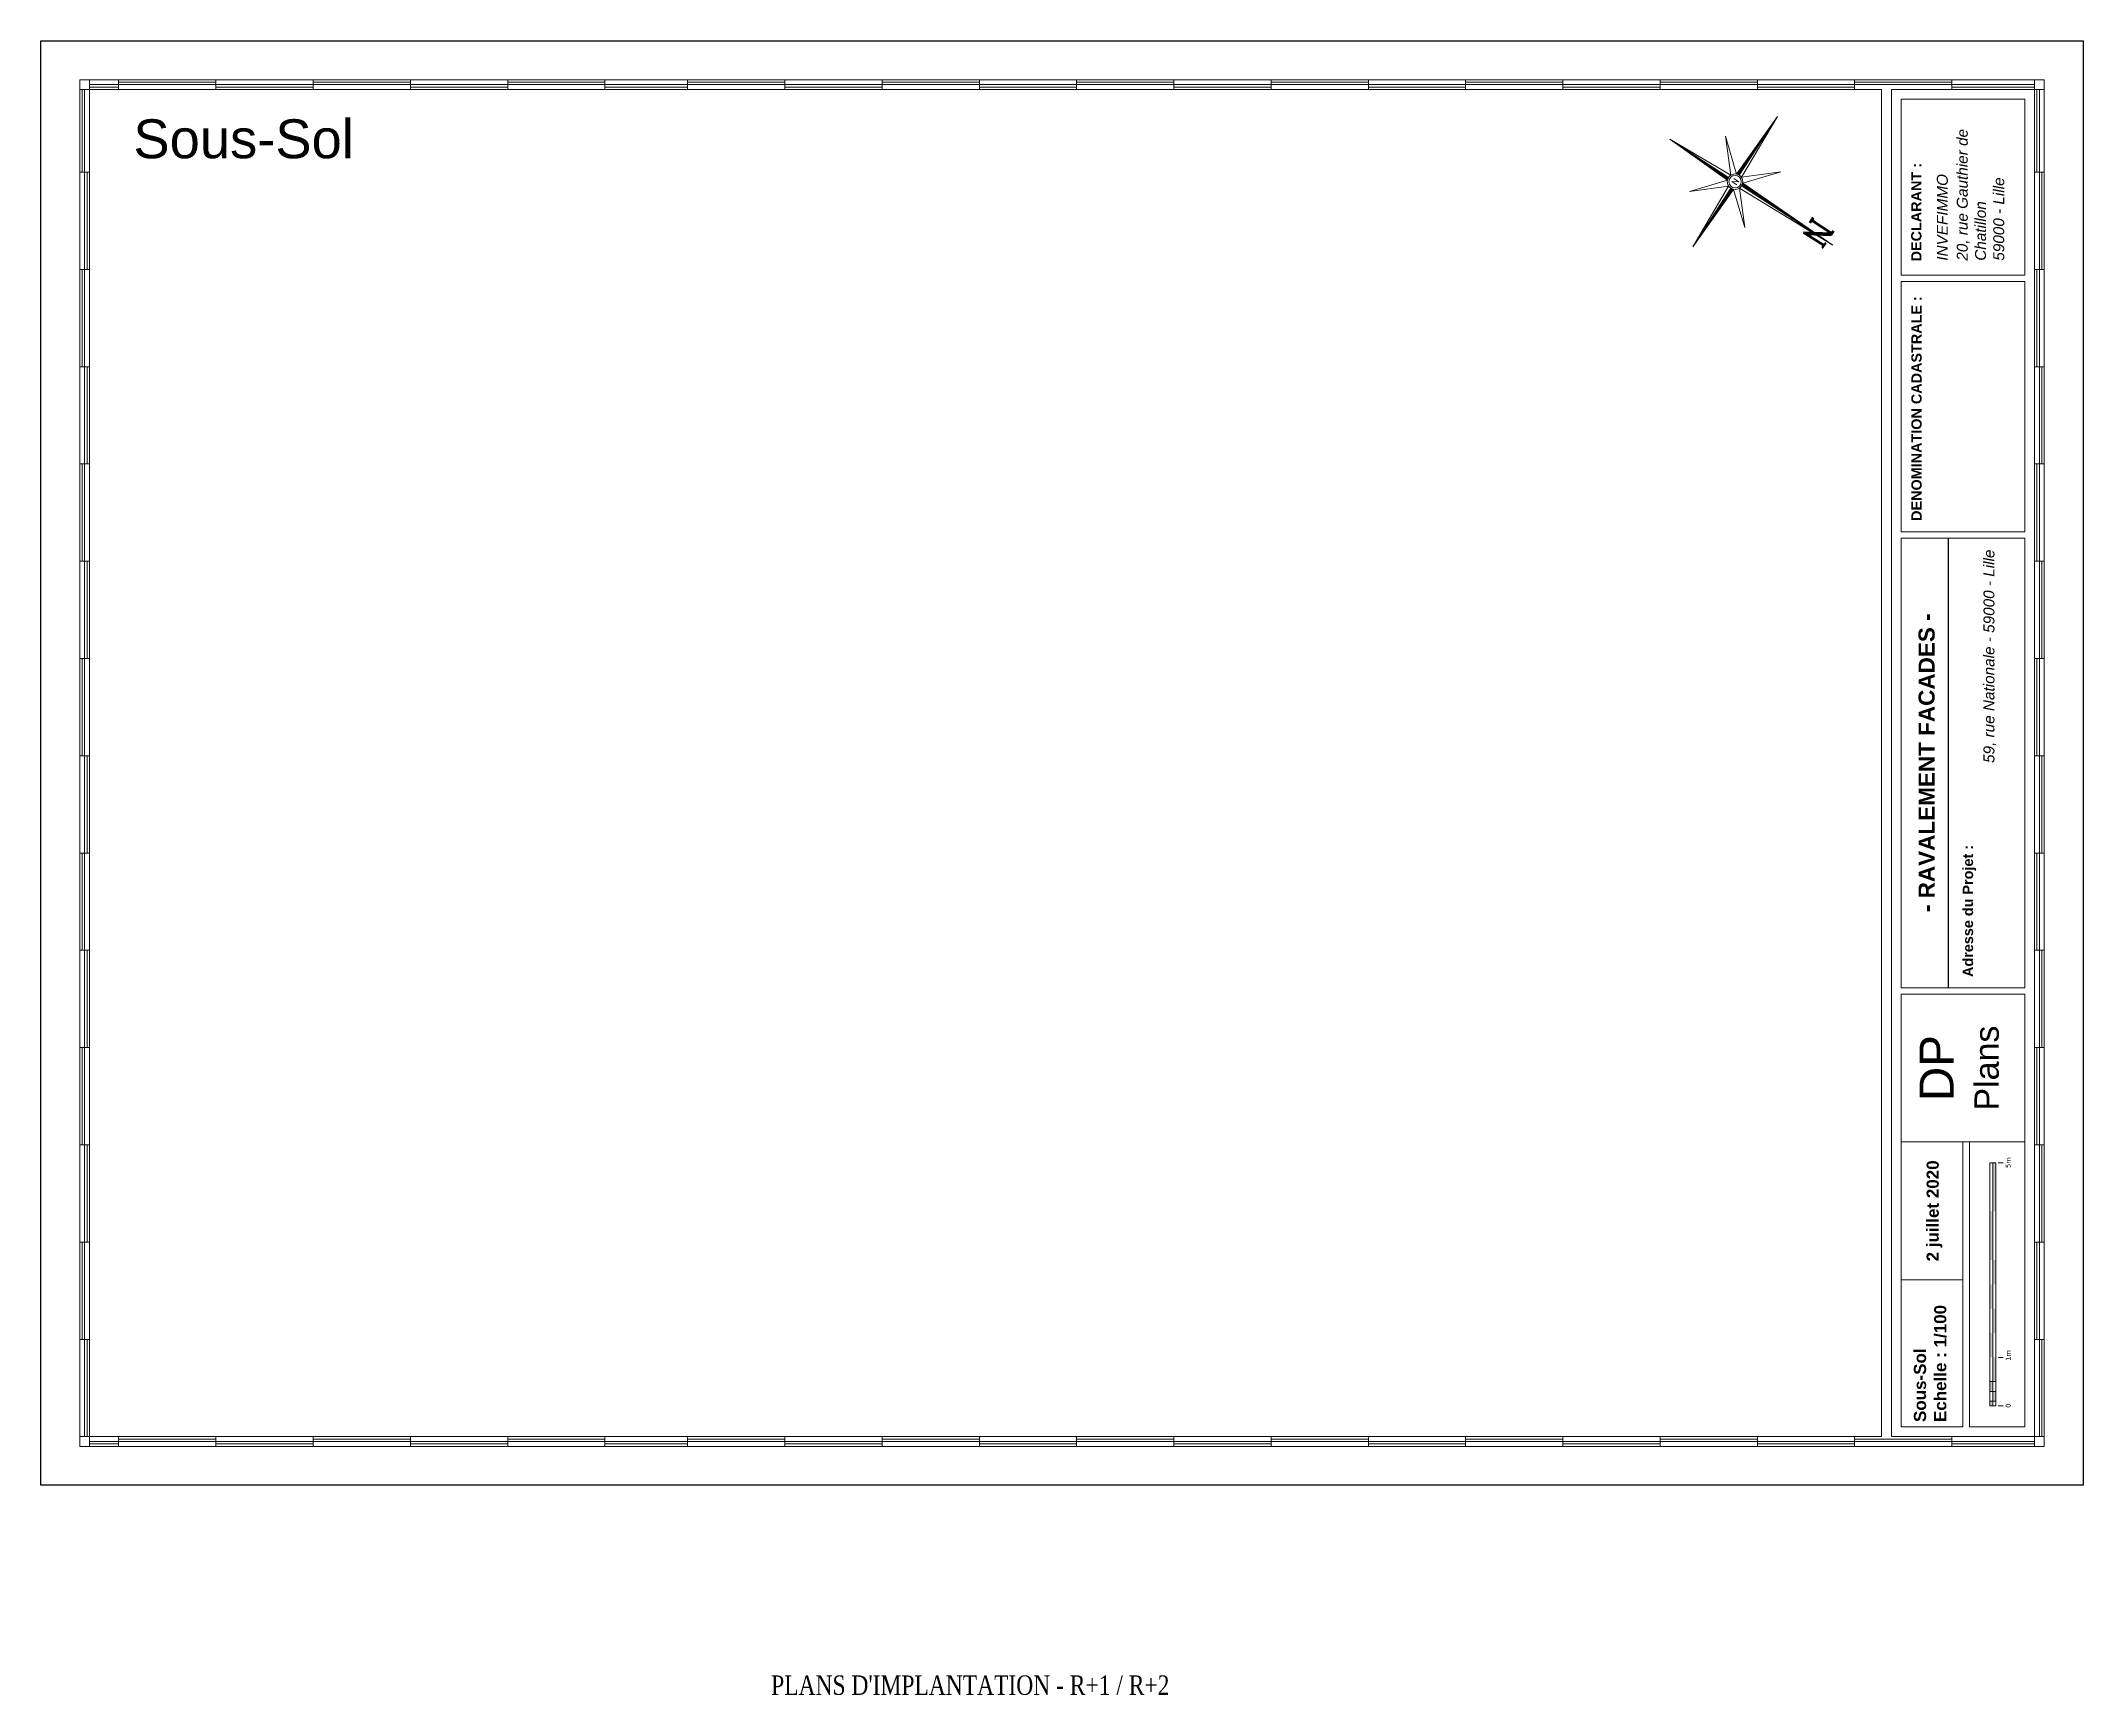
# Paper-space layout 'DP17 - Plans Sous-Sol' of a CAD drawing. Header units: millimetres. Extents: x 8 to 428, y -35 to 305.
import ezdxf

# ---------------------------------------------------------------- set-up
doc = ezdxf.new("R2010")
doc.units = ezdxf.units.MM
for name, color, linetype, lineweight in [('30 - Mise en page', 5, 'Continuous', 13), ('32 - Echelle graphique', 7, 'Continuous', 9), ('36 - CADRE 02', 40, 'Continuous', 20), ('39 - CADRE 05 - Texte', 152, 'Continuous', 9), ('_cadre200', 7, 'Continuous', 15)]:
    doc.layers.add(name, color=color, linetype=linetype, lineweight=lineweight)
doc.layers.add('35 - FeneTre Impr. 01', color=190, linetype='Continuous', lineweight=20, plot=False)
doc.layers.add('37 - CADRE 03 no impr.', color=42, linetype='Continuous', plot=False)
doc.styles.add('ARIAL', font='arial.ttf')
doc.styles.add('CR_Cot', font='simplex.shx', dxfattribs={"width": 0.8})
doc.styles.add('ROMAND', font='romand', dxfattribs={"height": 6})
doc.styles.add('ROMANT', font='romant', dxfattribs={"width": 1.5, "oblique": 13.5, "height": 2})
doc.styles.get("Standard").update_dxf_attribs({"font": 'arial.ttf'})

# ---------------------------------------------------------------- blocks, each defined once
blk = doc.blocks.new('*X1')
at = {"color": 0}
for p, q in [((5.658, 3.059), (5.659, 3.061)), ((5.659, 3.042), (5.676, 3.06)), ((5.66, 3.026), (5.693, 3.059)), ((5.661, 3.009), (5.71, 3.059)), ((5.669, 3), (5.727, 3.058)), ((5.687, 3), (5.744, 3.057)), ((5.705, 3), (5.761, 3.056)), ((5.722, 3), (5.778, 3.056)), ((5.74, 3), (5.795, 3.055)), ((5.758, 3), (5.812, 3.054)), ((5.775, 3), (5.829, 3.054)), ((5.793, 3), (5.846, 3.053)), ((5.811, 3), (5.863, 3.052)), ((5.828, 3), (5.88, 3.051)), ((5.846, 3), (5.897, 3.051)), ((5.864, 3), (5.914, 3.05)), ((5.881, 3), (5.931, 3.049)), ((5.899, 3), (5.948, 3.049)), ((5.917, 3), (5.965, 3.048)), ((5.934, 3), (5.982, 3.047)), ((5.952, 3), (5.999, 3.046)), ((5.97, 3), (6.016, 3.046)), ((5.988, 3), (6.033, 3.045)), ((6.005, 3), (6.049, 3.044)), ((6.023, 3), (6.066, 3.044)), ((6.041, 3), (6.083, 3.043)), ((6.058, 3), (6.1, 3.042)), ((6.076, 3), (6.117, 3.041)), ((6.094, 3), (6.134, 3.041)), ((6.111, 3), (6.151, 3.04)), ((6.129, 3), (6.168, 3.039)), ((6.147, 3), (6.185, 3.039)), ((6.164, 3), (6.202, 3.038)), ((6.182, 3), (6.219, 3.037)), ((6.2, 3), (6.236, 3.036)), ((6.217, 3), (6.253, 3.036)), ((6.235, 3), (6.27, 3.035)), ((6.253, 3), (6.287, 3.034)), ((6.27, 3), (6.304, 3.034)), ((6.288, 3), (6.321, 3.033)), ((6.306, 3), (6.338, 3.032)), ((6.323, 3), (6.355, 3.031)), ((6.341, 3), (6.372, 3.031)), ((6.359, 3), (6.389, 3.03)), ((6.376, 3), (6.406, 3.029)), ((6.394, 3), (6.423, 3.029)), ((6.412, 3), (6.44, 3.028)), ((6.429, 3), (6.457, 3.027)), ((6.447, 3), (6.474, 3.026)), ((6.465, 3), (6.491, 3.026)), ((6.483, 3), (6.507, 3.025)), ((6.5, 3), (6.524, 3.024)), ((6.518, 3), (6.541, 3.024)), ((6.536, 3), (6.558, 3.023)), ((6.553, 3), (6.575, 3.022)), ((6.571, 3), (6.592, 3.021)), ((6.589, 3), (6.609, 3.021)), ((6.606, 3), (6.626, 3.02)), ((6.624, 3), (6.643, 3.019)), ((6.642, 3), (6.66, 3.019)), ((6.659, 3), (6.677, 3.018)), ((6.677, 3), (6.694, 3.017)), ((6.695, 3), (6.711, 3.016)), ((6.712, 3), (6.728, 3.016)), ((6.73, 3), (6.745, 3.015)), ((6.748, 3), (6.762, 3.014)), ((6.765, 3), (6.779, 3.014)), ((6.783, 3), (6.796, 3.013)), ((6.801, 3), (6.813, 3.012)), ((6.818, 3), (6.83, 3.011)), ((6.836, 3), (6.847, 3.011)), ((6.854, 3), (6.864, 3.01)), ((6.871, 3), (6.881, 3.009)), ((6.889, 3), (6.898, 3.009)), ((6.907, 3), (6.915, 3.008)), ((6.924, 3), (6.932, 3.007)), ((6.942, 3), (6.949, 3.006)), ((6.96, 3), (6.965, 3.006)), ((6.977, 3), (6.982, 3.005)), ((6.995, 3), (6.999, 3.004)), ((7.013, 3), (7.016, 3.004)), ((7.031, 3), (7.033, 3.003)), ((7.048, 3), (7.05, 3.002)), ((7.066, 3), (7.067, 3.001)), ((7.084, 3), (7.084, 3.001))]:
    blk.add_line(p, q, dxfattribs=at)
blk = doc.blocks.new('*X2')
at = {"color": 0}
for p, q in [((5.5, 2.795), (5.555, 2.85)), ((5.5, 2.813), (5.536, 2.849)), ((5.5, 2.831), (5.516, 2.847)), ((5.5, 2.778), (5.561, 2.838)), ((5.5, 2.76), (5.56, 2.82)), ((5.5, 2.742), (5.559, 2.801)), ((5.5, 2.725), (5.558, 2.783)), ((5.5, 2.707), (5.558, 2.764)), ((5.5, 2.689), (5.557, 2.746)), ((5.5, 2.672), (5.556, 2.728)), ((5.5, 2.654), (5.555, 2.709)), ((5.5, 2.636), (5.554, 2.691)), ((5.5, 2.619), (5.554, 2.672)), ((5.5, 2.601), (5.553, 2.654)), ((5.5, 2.583), (5.552, 2.635)), ((5.5, 2.566), (5.551, 2.617)), ((5.5, 2.548), (5.551, 2.598)), ((5.5, 2.53), (5.55, 2.58)), ((5.5, 2.512), (5.549, 2.561)), ((5.5, 2.495), (5.548, 2.543)), ((5.5, 2.477), (5.547, 2.525)), ((5.5, 2.459), (5.547, 2.506)), ((5.5, 2.442), (5.546, 2.488)), ((5.5, 2.424), (5.545, 2.469)), ((5.5, 2.406), (5.544, 2.451)), ((5.5, 2.389), (5.544, 2.432)), ((5.5, 2.371), (5.543, 2.414)), ((5.5, 2.353), (5.542, 2.395)), ((5.5, 2.336), (5.541, 2.377)), ((5.5, 2.318), (5.54, 2.358)), ((5.5, 2.3), (5.54, 2.34)), ((5.5, 2.283), (5.539, 2.321)), ((5.5, 2.265), (5.538, 2.303)), ((5.5, 2.247), (5.537, 2.285)), ((5.5, 2.23), (5.537, 2.266)), ((5.5, 2.212), (5.536, 2.248)), ((5.5, 2.194), (5.535, 2.229)), ((5.5, 2.177), (5.534, 2.211)), ((5.5, 2.159), (5.533, 2.192)), ((5.5, 2.141), (5.533, 2.174)), ((5.5, 2.124), (5.532, 2.155)), ((5.5, 2.106), (5.531, 2.137)), ((5.5, 2.088), (5.53, 2.118)), ((5.5, 2.071), (5.53, 2.1)), ((5.5, 2.053), (5.529, 2.082)), ((5.5, 2.035), (5.528, 2.063)), ((5.5, 2.017), (5.527, 2.045)), ((5.5, 2), (5.526, 2.026)), ((5.5, 1.982), (5.526, 2.008)), ((5.5, 1.964), (5.525, 1.989)), ((5.5, 1.947), (5.524, 1.971)), ((5.5, 1.929), (5.523, 1.952)), ((5.5, 1.911), (5.523, 1.934)), ((5.5, 1.894), (5.522, 1.915)), ((5.5, 1.876), (5.521, 1.897)), ((5.5, 1.858), (5.52, 1.879)), ((5.5, 1.841), (5.519, 1.86)), ((5.5, 1.823), (5.519, 1.842)), ((5.5, 1.805), (5.518, 1.823)), ((5.5, 1.788), (5.517, 1.805)), ((5.5, 1.77), (5.516, 1.786)), ((5.5, 1.752), (5.516, 1.768)), ((5.5, 1.735), (5.515, 1.749)), ((5.5, 1.717), (5.514, 1.731)), ((5.5, 1.699), (5.513, 1.712)), ((5.5, 1.682), (5.512, 1.694)), ((5.5, 1.664), (5.512, 1.676)), ((5.5, 1.646), (5.511, 1.657)), ((5.5, 1.629), (5.51, 1.639)), ((5.5, 1.611), (5.509, 1.62)), ((5.5, 1.593), (5.509, 1.602)), ((5.5, 1.576), (5.508, 1.583)), ((5.5, 1.558), (5.507, 1.565)), ((5.5, 1.54), (5.506, 1.546)), ((5.5, 1.523), (5.505, 1.528)), ((5.5, 1.505), (5.505, 1.509)), ((5.5, 1.487), (5.504, 1.491)), ((5.5, 1.469), (5.503, 1.473)), ((5.5, 1.452), (5.502, 1.454)), ((5.5, 1.434), (5.502, 1.436)), ((5.5, 1.416), (5.501, 1.417))]:
    blk.add_line(p, q, dxfattribs=at)
blk = doc.blocks.new('*X3')
at = {"color": 0}
for p, q in [((3.901, 3), (3.902, 3)), ((3.918, 2.999), (3.919, 3)), ((3.935, 2.999), (3.937, 3)), ((3.952, 2.998), (3.955, 3)), ((3.969, 2.997), (3.972, 3)), ((3.986, 2.996), (3.99, 3)), ((4.003, 2.996), (4.008, 3)), ((4.02, 2.995), (4.025, 3)), ((4.037, 2.994), (4.043, 3)), ((4.054, 2.994), (4.061, 3)), ((4.071, 2.993), (4.078, 3)), ((4.088, 2.992), (4.096, 3)), ((4.105, 2.991), (4.114, 3)), ((4.122, 2.991), (4.131, 3)), ((4.139, 2.99), (4.149, 3)), ((4.156, 2.989), (4.167, 3)), ((4.173, 2.988), (4.184, 3)), ((4.19, 2.988), (4.202, 3)), ((4.207, 2.987), (4.22, 3)), ((4.224, 2.986), (4.237, 3)), ((4.241, 2.986), (4.255, 3)), ((4.258, 2.985), (4.273, 3)), ((4.275, 2.984), (4.29, 3)), ((4.292, 2.983), (4.308, 3)), ((4.309, 2.983), (4.326, 3)), ((4.326, 2.982), (4.344, 3)), ((4.343, 2.981), (4.361, 3)), ((4.359, 2.981), (4.379, 3)), ((4.376, 2.98), (4.397, 3)), ((4.393, 2.979), (4.414, 3)), ((4.41, 2.978), (4.432, 3)), ((4.427, 2.978), (4.45, 3)), ((4.444, 2.977), (4.467, 3)), ((4.461, 2.976), (4.485, 3)), ((4.478, 2.976), (4.503, 3)), ((4.495, 2.975), (4.52, 3)), ((4.512, 2.974), (4.538, 3)), ((4.529, 2.973), (4.556, 3)), ((4.546, 2.973), (4.573, 3)), ((4.563, 2.972), (4.591, 3)), ((4.58, 2.971), (4.609, 3)), ((4.597, 2.971), (4.626, 3)), ((4.614, 2.97), (4.644, 3)), ((4.631, 2.969), (4.662, 3)), ((4.648, 2.968), (4.679, 3)), ((4.665, 2.968), (4.697, 3)), ((4.682, 2.967), (4.715, 3)), ((4.699, 2.966), (4.732, 3)), ((4.716, 2.966), (4.75, 3)), ((4.733, 2.965), (4.768, 3)), ((4.75, 2.964), (4.785, 3)), ((4.767, 2.963), (4.803, 3)), ((4.784, 2.963), (4.821, 3)), ((4.801, 2.962), (4.838, 3)), ((4.817, 2.961), (4.856, 3)), ((4.834, 2.961), (4.874, 3)), ((4.851, 2.96), (4.892, 3)), ((4.868, 2.959), (4.909, 3)), ((4.885, 2.958), (4.927, 3)), ((4.902, 2.958), (4.945, 3)), ((4.919, 2.957), (4.962, 3)), ((4.936, 2.956), (4.98, 3)), ((4.953, 2.956), (4.998, 3)), ((4.97, 2.955), (5.015, 3)), ((4.987, 2.954), (5.033, 3)), ((5.004, 2.953), (5.051, 3)), ((5.021, 2.953), (5.068, 3)), ((5.038, 2.952), (5.086, 3)), ((5.055, 2.951), (5.104, 3)), ((5.072, 2.951), (5.121, 3)), ((5.089, 2.95), (5.139, 3)), ((5.106, 2.949), (5.157, 3)), ((5.123, 2.948), (5.174, 3)), ((5.14, 2.948), (5.192, 3)), ((5.157, 2.947), (5.21, 3)), ((5.174, 2.946), (5.227, 3)), ((5.191, 2.946), (5.245, 3)), ((5.208, 2.945), (5.263, 3)), ((5.225, 2.944), (5.28, 3)), ((5.242, 2.943), (5.298, 3)), ((5.259, 2.943), (5.316, 3)), ((5.275, 2.942), (5.333, 3)), ((5.292, 2.941), (5.343, 2.992)), ((5.309, 2.941), (5.344, 2.975)), ((5.326, 2.94), (5.345, 2.958)), ((5.343, 2.939), (5.346, 2.941))]:
    blk.add_line(p, q, dxfattribs=at)
blk = doc.blocks.new('*X4')
at = {"color": 0}
for p, q in [((5.49, 5.049), (5.5, 5.058)), ((5.49, 5.03), (5.5, 5.04)), ((5.491, 5.085), (5.5, 5.093)), ((5.491, 5.067), (5.5, 5.076)), ((5.492, 5.121), (5.5, 5.129)), ((5.492, 5.103), (5.5, 5.111)), ((5.493, 5.158), (5.5, 5.164)), ((5.493, 5.139), (5.5, 5.146)), ((5.494, 5.194), (5.5, 5.199)), ((5.494, 5.176), (5.5, 5.182)), ((5.495, 5.23), (5.5, 5.235)), ((5.495, 5.212), (5.5, 5.217)), ((5.496, 5.267), (5.5, 5.27)), ((5.496, 5.248), (5.5, 5.253)), ((5.497, 5.303), (5.5, 5.306)), ((5.497, 5.285), (5.5, 5.288)), ((5.498, 5.339), (5.5, 5.341)), ((5.498, 5.321), (5.5, 5.323)), ((5.499, 5.376), (5.5, 5.376)), ((5.499, 5.357), (5.5, 5.359)), ((5.5, 5.394), (5.5, 5.394)), ((5.479, 4.631), (5.5, 4.651)), ((5.479, 4.612), (5.5, 4.634)), ((5.48, 4.667), (5.5, 4.687)), ((5.48, 4.649), (5.5, 4.669)), ((5.481, 4.703), (5.5, 4.722)), ((5.481, 4.685), (5.5, 4.705)), ((5.482, 4.74), (5.5, 4.758)), ((5.482, 4.721), (5.5, 4.74)), ((5.483, 4.776), (5.5, 4.793)), ((5.483, 4.758), (5.5, 4.775)), ((5.484, 4.812), (5.5, 4.828)), ((5.484, 4.794), (5.5, 4.811)), ((5.485, 4.849), (5.5, 4.864)), ((5.485, 4.83), (5.5, 4.846)), ((5.486, 4.903), (5.5, 4.917)), ((5.486, 4.885), (5.5, 4.899)), ((5.486, 4.867), (5.5, 4.881)), ((5.487, 4.939), (5.5, 4.952)), ((5.487, 4.921), (5.5, 4.934)), ((5.488, 4.976), (5.5, 4.987)), ((5.488, 4.958), (5.5, 4.97)), ((5.489, 5.012), (5.5, 5.023)), ((5.489, 4.994), (5.5, 5.005)), ((5.467, 4.194), (5.5, 4.227)), ((5.467, 4.176), (5.5, 4.21)), ((5.468, 4.231), (5.5, 4.263)), ((5.468, 4.213), (5.5, 4.245)), ((5.469, 4.267), (5.5, 4.298)), ((5.469, 4.249), (5.5, 4.28)), ((5.47, 4.303), (5.5, 4.333)), ((5.47, 4.285), (5.5, 4.316)), ((5.471, 4.34), (5.5, 4.369)), ((5.471, 4.322), (5.5, 4.351)), ((5.472, 4.376), (5.5, 4.404)), ((5.472, 4.358), (5.5, 4.386)), ((5.473, 4.413), (5.5, 4.439)), ((5.473, 4.394), (5.5, 4.422)), ((5.474, 4.449), (5.5, 4.475)), ((5.474, 4.431), (5.5, 4.457)), ((5.475, 4.485), (5.5, 4.51)), ((5.475, 4.467), (5.5, 4.492)), ((5.476, 4.522), (5.5, 4.545)), ((5.476, 4.503), (5.5, 4.528)), ((5.477, 4.558), (5.5, 4.581)), ((5.477, 4.54), (5.5, 4.563)), ((5.478, 4.594), (5.5, 4.616)), ((5.478, 4.576), (5.5, 4.598)), ((5.455, 3.758), (5.5, 3.803)), ((5.455, 3.74), (5.5, 3.785)), ((5.456, 3.795), (5.5, 3.838)), ((5.456, 3.777), (5.5, 3.821)), ((5.457, 3.831), (5.5, 3.874)), ((5.457, 3.813), (5.5, 3.856)), ((5.458, 3.867), (5.5, 3.909)), ((5.458, 3.849), (5.5, 3.891)), ((5.459, 3.904), (5.5, 3.944)), ((5.459, 3.886), (5.5, 3.927)), ((5.46, 3.94), (5.5, 3.98)), ((5.46, 3.922), (5.5, 3.962)), ((5.461, 3.976), (5.5, 4.015)), ((5.461, 3.958), (5.5, 3.997)), ((5.462, 4.013), (5.5, 4.05)), ((5.462, 3.995), (5.5, 4.033)), ((5.463, 4.049), (5.5, 4.086)), ((5.463, 4.031), (5.5, 4.068)), ((5.464, 4.085), (5.5, 4.121)), ((5.464, 4.067), (5.5, 4.103)), ((5.465, 4.122), (5.5, 4.156)), ((5.465, 4.104), (5.5, 4.139)), ((5.466, 4.158), (5.5, 4.192)), ((5.466, 4.14), (5.5, 4.174)), ((5.443, 3.304), (5.5, 3.361)), ((5.444, 3.34), (5.5, 3.396)), ((5.444, 3.322), (5.5, 3.379)), ((5.445, 3.377), (5.5, 3.432)), ((5.445, 3.359), (5.5, 3.414)), ((5.446, 3.413), (5.5, 3.467)), ((5.446, 3.395), (5.5, 3.449)), ((5.447, 3.468), (5.5, 3.52)), ((5.447, 3.449), (5.5, 3.502)), ((5.447, 3.431), (5.5, 3.485)), ((5.448, 3.504), (5.5, 3.555)), ((5.448, 3.486), (5.5, 3.538)), ((5.449, 3.54), (5.5, 3.591)), ((5.449, 3.522), (5.5, 3.573)), ((5.45, 3.577), (5.5, 3.626)), ((5.45, 3.558), (5.5, 3.608)), ((5.451, 3.613), (5.5, 3.662)), ((5.451, 3.595), (5.5, 3.644)), ((5.452, 3.649), (5.5, 3.697)), ((5.452, 3.631), (5.5, 3.679)), ((5.453, 3.686), (5.5, 3.732)), ((5.453, 3.667), (5.5, 3.715)), ((5.454, 3.722), (5.5, 3.768)), ((5.454, 3.704), (5.5, 3.75)), ((5.439, 3.159), (5.5, 3.22)), ((5.44, 3.195), (5.5, 3.255)), ((5.44, 3.177), (5.5, 3.237)), ((5.441, 3.231), (5.5, 3.29)), ((5.441, 3.213), (5.5, 3.273)), ((5.442, 3.268), (5.5, 3.326)), ((5.442, 3.25), (5.5, 3.308)), ((5.443, 3.286), (5.5, 3.343)), ((5.458, 3.16), (5.5, 3.202)), ((5.476, 3.16), (5.5, 3.184)), ((5.494, 3.16), (5.5, 3.167))]:
    blk.add_line(p, q, dxfattribs=at)
blk = doc.blocks.new('ROSEVENT')
for p, q in [((-0.078, 0.142), (-0.017, 2.394)), ((-0.017, 0.154), (-0.017, 2.394)), ((-0.017, 2.394), (0.044, 0.142)), ((-0.696, 0.673), (-0.078, 0.142)), ((-0.165, 0.056), (-0.696, 0.673)), ((0.044, 0.142), (0.662, 0.673)), ((0.662, 0.673), (0.131, 0.056)), ((-1.617, -0.006), (-0.165, 0.056)), ((-0.077, 0.155), (-0.014, 0.155)), ((0.131, 0.056), (1.583, -0.006)), ((0.144, -0.003), (0.141, 0.057)), ((-0.177, -0.006), (-1.617, -0.006)), ((-0.165, -0.067), (-1.617, -0.006)), ((-0.696, -0.684), (-0.165, -0.067)), ((-0.078, -0.153), (-0.696, -0.684)), ((-0.175, -0.003), (-0.171, -0.066)), ((-0.017, -1.606), (-0.078, -0.153)), ((0.044, -0.153), (-0.017, -1.606)), ((-0.017, -0.16), (0.049, -0.154)), ((-0.017, -0.166), (-0.017, -1.606)), ((0.662, -0.684), (0.044, -0.153)), ((1.583, -0.006), (0.131, -0.067)), ((0.131, -0.067), (0.662, -0.684)), ((0.143, -0.006), (1.583, -0.006))]:
    blk.add_line(p, q)
for radius in [0.159, 0.127]:
    blk.add_circle((-0.017, -0.006), radius)
for name in ['*X4', '*X1', '*X3', '*X2']:
    blk.add_blockref(name, (-5.517, -3.006))
for height, style, p in [(0.5, 'ROMANT', (-0.317, 1.744)), (0.122, 'ROMAND', (-0.08, -0.061))]:
    blk.add_text('N', height=height, dxfattribs=dict(style=style)).set_placement(p)
blk = doc.blocks.new('FLNORD')
at = {"xscale": 4, "yscale": 4, "zscale": 4, "rotation": 359.9999991217657}
blk.add_blockref('ROSEVENT', (-0.93, -0.17), dxfattribs=at)

psp = doc.layouts.new('DP17 - Plans Sous-Sol')

# ---------------------------------------------------------------- hatches: boundary and pattern name
at = {"layer": '32 - Echelle graphique'}
h = psp.add_hatch(color=7, dxfattribs=at)
h.paths.add_polyline_path([(409.44, 64.31), (410.04, 64.31), (410.04, 74.31), (409.44, 74.31)])
h.paths.add_polyline_path([(408.84, 54.31), (409.44, 54.31), (409.44, 64.31), (408.84, 64.31)])
h.paths.add_polyline_path([(410.04, 54.31), (409.44, 54.31), (409.44, 49.31), (410.04, 49.31)])
h.paths.add_polyline_path([(409.44, 49.31), (408.84, 49.31), (408.84, 44.31), (409.44, 44.31)])
h.paths.add_polyline_path([(409.44, 39.31), (410.04, 39.31), (410.04, 44.31), (409.44, 44.31)])
h.paths.add_polyline_path([(408.84, 34.31), (409.44, 34.31), (409.44, 39.31), (408.84, 39.31)])
h.paths.add_polyline_path([(410.04, 34.31), (409.44, 34.31), (409.44, 29.31), (410.04, 29.31)])
h.paths.add_polyline_path([(408.84, 27.31), (409.44, 27.31), (409.44, 29.31), (408.84, 29.31)])
h.paths.add_polyline_path([(409.44, 25.31), (410.04, 25.31), (410.04, 27.31), (409.44, 27.31)])
h.paths.add_polyline_path([(408.84, 24.31), (409.44, 24.31), (409.44, 25.31), (408.84, 25.31)])

# ---------------------------------------------------------------- linework, layer by layer
at = {"layer": '30 - Mise en page'}
for p, q in [((16, 295), (18, 295)), ((16.5, 295), (16.5, 278)), ((17, 278), (17, 295)), ((18, 295), (18, 297)), ((18, 296), (24, 296)), ((24, 295.5), (18, 295.5)), ((24, 295), (24, 297)), ((44, 296.5), (24, 296.5)), ((24, 296), (44, 296)), ((44, 295), (44, 297)), ((44, 296), (64, 296)), ((64, 295.5), (44, 295.5)), ((64, 295), (64, 297)), ((84, 296.5), (64, 296.5)), ((64, 296), (84, 296)), ((84, 295), (84, 297)), ((84, 296), (104, 296)), ((104, 295.5), (84, 295.5)), ((104, 295), (104, 297)), ((124, 296.5), (104, 296.5)), ((104, 296), (124, 296)), ((124, 295), (124, 297)), ((124, 296), (141, 296)), ((141, 295.5), (124, 295.5)), ((141, 295), (141, 297)), ((141, 295), (141, 297)), ((161, 296.5), (141, 296.5)), ((141, 296), (161, 296)), ((161, 295), (161, 297)), ((161, 296), (181, 296)), ((181, 295.5), (161, 295.5)), ((181, 295), (181, 297)), ((201, 296.5), (181, 296.5)), ((181, 296), (201, 296)), ((201, 295), (201, 297)), ((201, 296), (221, 296)), ((221, 295.5), (201, 295.5)), ((221, 295), (221, 297)), ((241, 296.5), (221, 296.5)), ((221, 296), (241, 296)), ((241, 295), (241, 297)), ((241, 296), (261, 296)), ((261, 295.5), (241, 295.5)), ((261, 295), (261, 297)), ((281, 296.5), (261, 296.5)), ((261, 296), (281, 296)), ((281, 295), (281, 297)), ((281, 296), (301, 296)), ((301, 295.5), (281, 295.5)), ((301, 295), (301, 297)), ((321, 296.5), (301, 296.5)), ((301, 296), (321, 296)), ((321, 295), (321, 297)), ((321, 296), (341, 296)), ((341, 295.5), (321, 295.5)), ((341, 295), (341, 297)), ((361, 296.5), (341, 296.5)), ((341, 296), (361, 296)), ((361, 295), (361, 297)), ((361, 296), (381, 296)), ((381, 295.5), (361, 295.5)), ((381, 295), (381, 297)), ((401, 296.5), (381, 296.5)), ((381, 296), (401, 296)), ((388.56, 295), (388.56, 18)), ((401, 295), (401, 297)), ((401, 296), (418, 296)), ((418, 295.5), (401, 295.5)), ((418, 297), (418, 295)), ((418, 295), (418, 297)), ((418, 295), (420, 295)), ((418.5, 295), (418.5, 278)), ((419, 278), (419, 295)), ((390.56, 293), (415.99, 293)), ((390.56, 256.84), (390.56, 293)), ((415.99, 256.84), (415.99, 293)), ((16, 278), (18, 278)), ((17, 258), (17, 278)), ((17.5, 278), (17.5, 258)), ((418, 278), (420, 278)), ((419, 258), (419, 278)), ((419.5, 278), (419.5, 258)), ((16, 258), (18, 258)), ((16.5, 258), (16.5, 238)), ((17, 238), (17, 258)), ((415.99, 256.84), (390.56, 256.84)), ((418, 258), (420, 258)), ((418.5, 258), (418.5, 238)), ((419, 238), (419, 258)), ((390.56, 204.05), (390.56, 255.51)), ((415.99, 255.51), (390.56, 255.51)), ((415.99, 204.05), (415.99, 255.51)), ((16, 238), (18, 238)), ((17, 218), (17, 238)), ((17.5, 238), (17.5, 218)), ((418, 238), (420, 238)), ((419, 218), (419, 238)), ((419.5, 238), (419.5, 218)), ((16, 218), (18, 218)), ((16.5, 218), (16.5, 198)), ((17, 198), (17, 218)), ((418, 218), (420, 218)), ((418.5, 218), (418.5, 198)), ((419, 198), (419, 218)), ((415.99, 204.05), (390.56, 204.05)), ((415.99, 202.73), (390.56, 202.73)), ((390.56, 110.27), (390.56, 202.73)), ((415.99, 110.27), (415.99, 202.73)), ((16, 198), (18, 198)), ((17, 178), (17, 198)), ((17.5, 198), (17.5, 178)), ((418, 198), (420, 198)), ((419, 178), (419, 198)), ((419.5, 198), (419.5, 178)), ((16, 178), (18, 178)), ((16.5, 178), (16.5, 158)), ((17, 158), (17, 178)), ((418, 178), (420, 178)), ((418.5, 178), (418.5, 158)), ((419, 158), (419, 178)), ((16, 158), (18, 158)), ((17, 138), (17, 158)), ((17.5, 158), (17.5, 138)), ((418, 158), (420, 158)), ((419, 138), (419, 158)), ((419.5, 158), (419.5, 138)), ((16, 138), (18, 138)), ((16.5, 138), (16.5, 118)), ((17, 118), (17, 138)), ((418, 138), (420, 138)), ((418.5, 138), (418.5, 118)), ((419, 118), (419, 138)), ((16, 118), (18, 118)), ((17, 98), (17, 118)), ((17.5, 118), (17.5, 98)), ((418, 118), (420, 118)), ((419, 98), (419, 118)), ((419.5, 118), (419.5, 98)), ((390.56, 110.27), (415.99, 110.27)), ((390.56, 20), (390.56, 108.95)), ((415.99, 108.95), (390.56, 108.95)), ((415.99, 20), (415.99, 108.95)), ((16, 98), (18, 98)), ((16.5, 98), (16.5, 78)), ((17, 78), (17, 98)), ((418, 98), (420, 98)), ((418.5, 98), (418.5, 78)), ((419, 78), (419, 98)), ((16, 78), (18, 78)), ((17, 58), (17, 78)), ((17.5, 78), (17.5, 58)), ((404.6, 78.62), (390.56, 78.62)), ((403.27, 20), (403.27, 78.62)), ((415.99, 78.62), (404.6, 78.62)), ((404.6, 20), (404.6, 78.62)), ((418, 78), (420, 78)), ((419, 58), (419, 78)), ((419.5, 78), (419.5, 58)), ((16, 58), (18, 58)), ((16.5, 58), (16.5, 38)), ((17, 38), (17, 58)), ((418, 58), (420, 58)), ((418.5, 58), (418.5, 38)), ((419, 38), (419, 58)), ((403.27, 50.22), (390.56, 50.22)), ((16, 38), (18, 38)), ((17, 18), (17, 38)), ((17.5, 38), (17.5, 18)), ((418, 38), (420, 38)), ((419, 18), (419, 38)), ((419.5, 38), (419.5, 18)), ((16, 18), (18, 18)), ((18, 18), (18, 16)), ((18, 17), (24, 17)), ((24, 16), (24, 18)), ((44, 17.5), (24, 17.5)), ((24, 17), (44, 17)), ((44, 16), (44, 18)), ((44, 17), (64, 17)), ((64, 16), (64, 18)), ((84, 17.5), (64, 17.5)), ((64, 17), (84, 17)), ((84, 16), (84, 18)), ((84, 17), (104, 17)), ((104, 16), (104, 18)), ((124, 17.5), (104, 17.5)), ((104, 17), (124, 17)), ((124, 16), (124, 18)), ((124, 17), (141, 17)), ((141, 16), (141, 18)), ((141, 16), (141, 18)), ((161, 17.5), (141, 17.5)), ((141, 17), (161, 17)), ((161, 16), (161, 18)), ((161, 17), (181, 17)), ((181, 16), (181, 18)), ((201, 17.5), (181, 17.5)), ((181, 17), (201, 17)), ((201, 16), (201, 18)), ((201, 17), (221, 17)), ((221, 16), (221, 18)), ((241, 17.5), (221, 17.5)), ((221, 17), (241, 17)), ((241, 16), (241, 18)), ((241, 17), (261, 17)), ((261, 16), (261, 18)), ((281, 17.5), (261, 17.5)), ((261, 17), (281, 17)), ((281, 16), (281, 18)), ((281, 17), (301, 17)), ((301, 16), (301, 18)), ((321, 17.5), (301, 17.5)), ((301, 17), (321, 17)), ((321, 16), (321, 18)), ((321, 17), (341, 17)), ((341, 16), (341, 18)), ((361, 17.5), (341, 17.5)), ((341, 17), (361, 17)), ((361, 16), (361, 18)), ((361, 17), (381, 17)), ((381, 16), (381, 18)), ((401, 17.5), (381, 17.5)), ((381, 17), (401, 17)), ((403.27, 20), (390.56, 20)), ((401, 16), (401, 18)), ((401, 17), (418, 17)), ((415.99, 20), (404.6, 20)), ((418, 18), (420, 18)), ((418, 18), (418, 16)), ((418, 16), (418, 18)), ((24, 16.5), (18, 16.5)), ((64, 16.5), (44, 16.5)), ((104, 16.5), (84, 16.5)), ((141, 16.5), (124, 16.5)), ((181, 16.5), (161, 16.5)), ((221, 16.5), (201, 16.5)), ((261, 16.5), (241, 16.5)), ((301, 16.5), (281, 16.5)), ((341, 16.5), (321, 16.5)), ((381, 16.5), (361, 16.5)), ((418, 16.5), (401, 16.5))]:
    psp.add_line(p, q, dxfattribs=at)
at = {"layer": '30 - Mise en page', "linetype": 'ByBlock', "lineweight": -2}
psp.add_line((400.28, 110.27), (400.28, 202.73), dxfattribs=at)
at = {"layer": '32 - Echelle graphique', "color": 7}
for p, q in [((408.84, 24.31), (408.84, 74.31)), ((410.04, 74.31), (408.84, 74.31)), ((409.44, 74.31), (409.44, 24.31)), ((410.04, 24.31), (410.04, 74.31)), ((410.54, 74.31), (411.54, 74.31)), ((410.04, 34.31), (410.04, 29.31)), ((410.54, 34.31), (411.54, 34.31)), ((410.04, 29.31), (408.84, 29.31)), ((410.04, 27.31), (408.84, 27.31)), ((410.04, 25.31), (408.84, 25.31)), ((410.04, 24.31), (408.84, 24.31)), ((410.54, 24.31), (411.54, 24.31))]:
    psp.add_line(p, q, dxfattribs=at)
at = {"layer": '36 - CADRE 02', "linetype": 'Continuous'}
psp.add_line((388.56, 18), (388.56, 295), dxfattribs=at)
at = {"layer": '36 - CADRE 02', "linetype": 'ByBlock'}
psp.add_lwpolyline([(16, 16), (420, 16), (420, 297), (16, 297)], close=True, dxfattribs=at)
at = {"layer": '36 - CADRE 02', "linetype": 'Continuous'}
psp.add_lwpolyline([(386.56, 18), (386.56, 295), (18, 295), (18, 18)], close=True, dxfattribs=at)
at = {"layer": '36 - CADRE 02', "linetype": 'ByBlock'}
psp.add_lwpolyline([(388.56, 18), (418, 18), (418, 295), (388.56, 295)], dxfattribs=at)
at = {"layer": '37 - CADRE 03 no impr.', "linetype": 'ByBlock'}
psp.add_lwpolyline([(428, 8), (8, 8), (8, 305), (428, 305), (428, 8)], dxfattribs=at)

# ---------------------------------------------------------------- block references
at = {"layer": '_cadre200', "xscale": 2.5, "yscale": 2.5, "zscale": 2.5, "rotation": 237.0255144392817}
psp.add_blockref('FLNORD', (355.46, 273.69), dxfattribs=at)

# ---------------------------------------------------------------- texts
at = {"layer": '32 - Echelle graphique', "color": 7, "char_height": 1, "width": 5.025, "attachment_point": 1, "rotation": 90}
for s, insert in [('{\\fVerdana|b0|i0|c0|p34;5m}', (412.08, 73.25)), ('{\\fVerdana|b0|i0|c0|p34;1m}', (412.08, 33.61)), ('{\\fVerdana|b0|i0|c0|p34;0}', (412.08, 23.95))]:
    psp.add_mtext(s, dxfattribs=dict(at, insert=insert))
at = {"layer": '39 - CADRE 05 - Texte', "insert": (27.03, 288.86), "char_height": 8, "attachment_point": 1}
psp.add_mtext_dynamic_manual_height_columns('Sous-Sol', width=940.067, gutter_width=1, heights=[0], dxfattribs=at)
at = {"layer": '39 - CADRE 05 - Texte', "lineweight": 18, "attachment_point": 1, "rotation": 90}
for s, insert, char_height, width in [('{\\fSansSerif|b0|i1|c2|p2;20, rue Gauthier de Chatillon\\P59000 - Lille}', (402.01, 259.79), 2.2514, 33.2054), ('{\\fSansSerif|b1|i0|c2|p2;DECLARANT :}', (392.63, 259.65), 2.119, 32.8016), ('{\\fSansSerif|b0|i1|c2|p2;INVEFIMMO}', (397.91, 259.79), 2.2514, 55.7134), ('\\pxqr;{\\fSansSerif|b0|i1|c2|p2;59, rue Nationale - 59000 - Lille}', (407.5, 112.43), 2.2514, 87.9705)]:
    psp.add_mtext(s, dxfattribs=dict(at, insert=insert, char_height=char_height, width=width))
at = {"layer": '39 - CADRE 05 - Texte', "lineweight": 50, "rotation": 90, "style": 'ARIAL'}
for s, insert, char_height, width, attachment_point in [('{\\fSansSerif|b1|i0|c2|p2;DENOMINATION CADASTRALE :}', (392.67, 206.3), 2.119, 45.7448, 1), ('{\\fSansSerif|b1|i0|c2|p2;- RAVALEMENT FACADES -}', (395.82, 156.57), 3.311, 86.0205, 5), ('{\\fSansSerif|b1|i0|c2|p2;Adresse du Projet :}', (403.24, 112.52), 2.119, 45.7448, 1), ('\\pxqc;{\\fSansSerif|b0|i0|c2|p2;Plans}', (405.65, 78.62), 5, 30.3302, 1), ('\\pxqc;{\\fSansSerif|b0|i0|c2|p2;DP}', (394.35, 78.62), 7, 30.3302, 1), ('{\\fSansSerif|b1|i0|c2|p2;2 juillet 2020}', (397.43, 64.42), 2.5, 28.3941, 5), ('{\\fSansSerif|b1|i0|c2|p2;Sous-Sol\\PEchelle : 1/100}', (393.19, 21.01), 2.5, 45.939, 1)]:
    psp.add_mtext(s, dxfattribs=dict(at, insert=insert, char_height=char_height, width=width, attachment_point=attachment_point))
at = {"layer": '39 - CADRE 05 - Texte', "color": 18, "linetype": 'ByBlock', "true_color": 0x000000, "insert": (199.14, -33.12), "char_height": 4, "attachment_point": 5, "style": 'CR_Cot'}
psp.add_mtext_dynamic_manual_height_columns("\\pxqc;{\\fBatang|b0|i0|c0|p18;PLANS D'IMPLANTATION - R+1 / R+2}", width=368.5601, gutter_width=8.02, heights=[2.91], dxfattribs=at)

# ---------------------------------------------------------------- viewports
at = {"layer": '35 - FeneTre Impr. 01', "linetype": 'ByBlock', "view_twist_angle": 720}
psp.add_viewport(center=(202.28, 156.5), size=(368.56, 277.0001), view_center_point=(27361.93, 2213.05), view_height=2770.001, dxfattribs=at)

doc.saveas('drawing.dxf')
